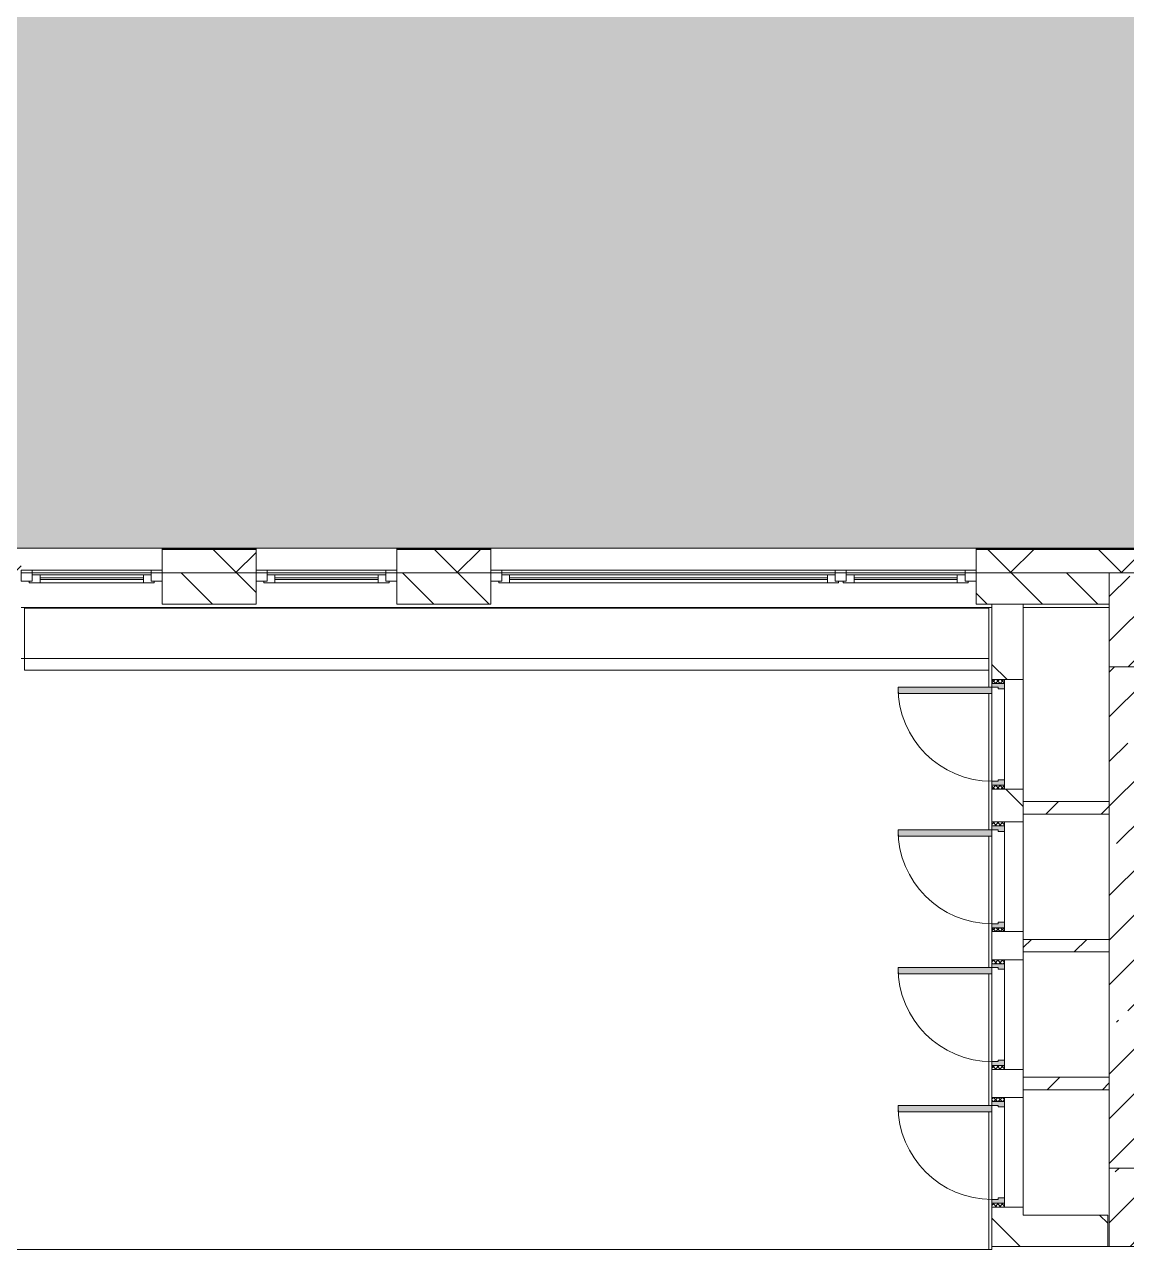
# Model space of a CAD drawing. Header units: millimetres. Extents: x 2623 to 216772, y -8553 to 29000.
# Drawn here: x 96543 to 103583, y 10880 to 18702 of the extents above; entities that cross this region are included whole.
import ezdxf

# ---------------------------------------------------------------- set-up
doc = ezdxf.new("R2010")
doc.units = ezdxf.units.MM
for name, color, linetype, lineweight in [('A-DETL-2', 7, 'Continuous', 5), ('A-GLAZ-1', 7, 'Continuous', 5), ('A-WALL', 7, 'Continuous', 9), ('A-WALL-3', 7, 'Continuous', 5), ('I-WALL-4', 7, 'Continuous', 5), ('S-COLS-1', 7, 'Continuous', 5)]:
    doc.layers.add(name, color=color, linetype=linetype, lineweight=lineweight)
doc.layers.add('A-DETL-GENF-6', color=7, linetype='Continuous', lineweight=9, true_color=0xc0c0c0, transparency=0.4)
for name, color, linetype, lineweight, true_color in [('A-DOOR-3', 7, 'Continuous', 5, 0xaaaaaa), ('A-DOOR-4', 7, 'Continuous', 5, 0xe2e2e2), ('A-DOOR-FRAM-3', 7, 'Continuous', 5, 0xe2e2e2), ('A-DOOR-FRAM-4', 7, 'Continuous', 5, 0xaaaaaa), ('A-FLOR-3', 7, 'Continuous', 5, 0xaaaaaa), ('A-WALL-4', 7, 'Continuous', 5, 0x737373)]:
    doc.layers.add(name, color=color, linetype=linetype, lineweight=lineweight, true_color=true_color)
pattern_1 = [(135, (89762.2, 0), (-353.553, -353.553), [])]
pattern_2 = [(45, (89762.2, 0), (-176.7767, 176.7767), [])]

# ---------------------------------------------------------------- blocks, each defined once
blk = doc.blocks.new('BSC_Колонна _Прямоугольная - 600х600-V92-3_1_2_птичка')
at = {"layer": 'S-COLS-1'}
h = blk.add_hatch(dxfattribs=at)
h.set_pattern_fill('FP_97', color=256, style=0, pattern_type=2)
h.set_pattern_definition([(45, (-14010, -14900), (-285.123, 285.123), []), (45, (-13724.88, -14900), (-285.123, 285.123), [504.031, -100.806, 16.764, -84.042])])
h.paths.add_polyline_path([(-22.5, -300), (300, -300), (300, 300), (-300, 300), (-300, -300)])
for p, q in [((300, 300), (-300, 300)), ((-300, 300), (-300, -300)), ((300, -300), (300, 300)), ((-300, -300), (300, -300))]:
    blk.add_line(p, q, dxfattribs=at)
blk = doc.blocks.new('120_Окно_СКБ_2Ст - 120_Окно_СКБ_2Ст 3100х2500 _мал_створка слева_ 2-V141-3_1_2_птичка')
at = {"layer": 'A-GLAZ-1'}
for p, q in [((-1550, -127), (-1550, -57)), ((-1550, -57), (-1480, -57)), ((1550, -57), (-1550, -57)), ((-1480, -57), (-1480, -127)), ((650, -127), (650, -57)), ((650, -57), (720, -57)), ((720, -57), (720, -127)), ((1480, -127), (1480, -57)), ((1480, -57), (1550, -57)), ((1550, -57), (1550, -127)), ((-1480, -127), (-1550, -127)), ((-1550, -127), (-1500, -127)), ((-1480, -127), (-1500, -127)), ((-1500, -127), (-1500, -137)), ((-1500, -137), (670, -137)), ((670, -137), (-1500, -137)), ((650, -87), (-1480, -87)), ((-1480, -87), (-1480, -127)), ((-1430, -137), (-1430, -87)), ((-1430, -107), (600, -107)), ((600, -117), (-1430, -117)), ((600, -137), (600, -87)), ((650, -127), (650, -87)), ((720, -127), (650, -127)), ((670, -127), (650, -127)), ((670, -127), (700, -127)), ((670, -137), (670, -127)), ((720, -127), (700, -127)), ((700, -127), (700, -137)), ((700, -137), (1500, -137)), ((1500, -137), (700, -137)), ((1480, -87), (720, -87)), ((720, -87), (720, -127)), ((770, -137), (770, -87)), ((770, -107), (1430, -107)), ((1430, -117), (770, -117)), ((1430, -137), (1430, -87)), ((1480, -127), (1480, -87)), ((1550, -127), (1480, -127)), ((1500, -127), (1480, -127)), ((1500, -127), (1550, -127)), ((1500, -137), (1500, -127))]:
    blk.add_line(p, q, dxfattribs=at)
blk = doc.blocks.new('BSC_Колонна _Прямоугольная - 500х500-V192-3_1_2_птичка')
at = {"layer": 'S-COLS-1'}
h = blk.add_hatch(dxfattribs=at)
h.set_pattern_fill('FP_157', color=256, style=0, pattern_type=2)
h.set_pattern_definition([(45, (-13960, -11150), (-285.123, 285.123), []), (45, (-13674.88, -11150), (-285.123, 285.123), [504.031, -100.806, 16.764, -84.042])])
h.paths.add_polyline_path([(-250, -250), (250, -250), (250, 250), (-250, 250), (-250, 71)])
for p, q in [((250, 250), (-250, 250)), ((-250, 250), (-250, -250)), ((250, -250), (250, 250)), ((-250, -250), (250, -250))]:
    blk.add_line(p, q, dxfattribs=at)
blk = doc.blocks.new('110_Дверь_СКБ_1Ст - д-18 700x2100h_Технический шкаф ЭОМ и СС-V199-3_1_2_птичка')
at = {"layer": 'A-DOOR-3'}
h = blk.add_hatch(dxfattribs=at)
h.set_pattern_fill('FP_48', color=256, style=0, pattern_type=2)
h.set_pattern_definition([(135, (1951.41, 164.685), (-14.14214, -14.14214), []), (225, (1951.41, 164.685), (14.14214, -14.14214), [])])
h.paths.add_polyline_path([(337.5, 20), (362.5, 20), (362.5, 100), (337.5, 100)])
at = {"layer": 'A-DOOR-4'}
h = blk.add_hatch(color=256, dxfattribs=at)
h.paths.add_polyline_path([(-312.5, 100), (-312.5, 20), (-277.5, 20), (-277.5, 60), (-287.5, 60), (-287.5, 100)])
h.paths.add_polyline_path([(302.5, 60), (302.5, 20), (337.5, 20), (337.5, 100), (312.5, 100), (312.5, 60)])
at = {"layer": 'A-DOOR-FRAM-3'}
blk.add_hatch(color=256, dxfattribs=at).paths.add_polyline_path([(272.5, 700), (272.5, 100), (312.5, 100), (312.5, 700)])
at = {"layer": 'A-DOOR-FRAM-4'}
h = blk.add_hatch(dxfattribs=at)
h.set_pattern_fill('FP_49', color=256, style=0, pattern_type=2)
h.set_pattern_definition([(45, (-171.384, 164.685), (-14.1421, 14.1421), []), (135, (-171.384, 164.685), (-14.1421, -14.1421), [])])
h.paths.add_polyline_path([(-337.5, 20), (-312.5, 20), (-312.5, 100), (-337.5, 100)])
at = {"layer": 'A-DOOR-3'}
for p, q in [((312.5, 700), (272.5, 700)), ((272.5, 700), (272.5, 100)), ((312.5, 100), (312.5, 700)), ((272.5, 100), (312.5, 100))]:
    blk.add_line(p, q, dxfattribs=at)
blk.add_arc((312.5, 100), 600, 90, 180, dxfattribs=at)
at = {"layer": 'A-DOOR-FRAM-4'}
for p, q in [((-312.5, 100), (-337.5, 100)), ((-337.5, 100), (-337.5, 20)), ((-287.5, 100), (-312.5, 100)), ((-312.5, 100), (-312.5, 20)), ((-312.5, 20), (-312.5, 100)), ((-287.5, 60), (-287.5, 100)), ((-287.5, 100), (272.5, 100)), ((312.5, 100), (312.5, 60)), ((337.5, 100), (312.5, 100)), ((337.5, 20), (337.5, 100)), ((362.5, 100), (337.5, 100)), ((337.5, 100), (337.5, 20)), ((362.5, 20), (362.5, 100)), ((-337.5, 20), (-312.5, 20)), ((-312.5, 20), (-277.5, 20)), ((-277.5, 60), (-287.5, 60)), ((-277.5, 20), (-277.5, 60)), ((302.5, 20), (-277.5, 20)), ((312.5, 60), (302.5, 60)), ((302.5, 60), (302.5, 20)), ((302.5, 20), (337.5, 20)), ((337.5, 20), (362.5, 20))]:
    blk.add_line(p, q, dxfattribs=at)
blk = doc.blocks.new('120_Окно_СКБ_1Ст - 120_Окно_СКБ_1Ст 900х2500_h_-20664874-3_1_2_птичка')
at = {"layer": 'A-GLAZ-1'}
for p, q in [((-450, -127), (-450, -57)), ((-450, -57), (-380, -57)), ((450, -57), (-450, -57)), ((-380, -57), (-380, -127)), ((380, -127), (380, -57)), ((380, -57), (450, -57)), ((450, -57), (450, -127)), ((-380, -127), (-450, -127)), ((-450, -127), (-400, -127)), ((-380, -127), (-400, -127)), ((-400, -127), (-400, -137)), ((-400, -137), (400, -137)), ((400, -137), (-400, -137)), ((380, -87), (-380, -87)), ((-380, -87), (-380, -127)), ((-330, -137), (-330, -87)), ((-330, -107), (330, -107)), ((330, -117), (-330, -117)), ((330, -137), (330, -87)), ((380, -127), (380, -87)), ((450, -127), (380, -127)), ((400, -127), (380, -127)), ((400, -127), (450, -127)), ((400, -137), (400, -127))]:
    blk.add_line(p, q, dxfattribs=at)
blk = doc.blocks.new('120_Окно_СКБ_1Ст - 120_Окно_СКБ_1Ст_900х2500_h_-20705657-3_1_2_птичка')
at = {"layer": 'A-GLAZ-1'}
for p, q in [((-450, -127), (-450, -57)), ((-450, -57), (-380, -57)), ((450, -57), (-450, -57)), ((-380, -57), (-380, -127)), ((380, -127), (380, -57)), ((380, -57), (450, -57)), ((450, -57), (450, -127)), ((-380, -127), (-450, -127)), ((-450, -127), (-400, -127)), ((-380, -127), (-400, -127)), ((-400, -127), (-400, -137)), ((-400, -137), (400, -137)), ((400, -137), (-400, -137)), ((380, -87), (-380, -87)), ((-380, -87), (-380, -127)), ((-330, -137), (-330, -87)), ((-330, -107), (330, -107)), ((330, -117), (-330, -117)), ((330, -137), (330, -87)), ((380, -127), (380, -87)), ((450, -127), (380, -127)), ((400, -127), (380, -127)), ((400, -127), (450, -127)), ((400, -137), (400, -127))]:
    blk.add_line(p, q, dxfattribs=at)
blk = doc.blocks.new('Зашивка приборов отопления34 - Зашивка приборов отопления-33324488-3_1_2_птичка')
at = {"layer": 'A-WALL-3'}
for p, q in [((34187.8, 26888.4), (34187.8, 26567.4)), ((40348, 26888.4), (34187.8, 26888.4)), ((40348, 26567.4), (40348, 26888.4)), ((34187.8, 26567.4), (40348, 26567.4)), ((40348, 26567.4), (34187.8, 26567.4)), ((34187.8, 26567.4), (34187.8, 26492.4)), ((40348, 26492.4), (40348, 26567.4)), ((34187.8, 26492.4), (40348, 26492.4))]:
    blk.add_line(p, q, dxfattribs=at)

msp = doc.modelspace()

# ---------------------------------------------------------------- hatches: boundary and pattern name
at = {"layer": 'A-DETL-GENF-6'}
msp.add_hatch(color=256, dxfattribs=at).paths.add_polyline_path([(88834.4, 14774.9), (89494.2, 14774.9), (89494.2, 15358), (128522.2, 15358), (128522.2, 23888.3), (123690.3, 23888.3), (123690.3, 27398.1), (87353.1, 27398.1), (87353.1, 14774.9), (88368.3, 14774.9)])
at = {"layer": 'A-WALL-3'}
h = msp.add_hatch(dxfattribs=at)
h.set_pattern_fill('FP_105', color=256, style=0, pattern_type=2)
h.set_pattern_definition([(45, (89762.2, 0), (-353.5534, 353.5534), []), (135, (89762.2, 0), (-353.5534, -353.5534), [])])
h.paths.add_polyline_path([(116800.6, 15200), (121872.2, 15200), (121872.2, 15350), (119779.2, 15349), (119779.2, 15288), (119772.2, 15285), (118999.2, 15288), (118999.2, 15350), (115372.4, 15349), (115372.4, 15288), (115365.4, 15285), (114192.4, 15288), (114192.4, 15350), (109552.2, 15349), (109552.2, 15288), (109545.2, 15285), (108772.2, 15288), (108772.2, 15350), (104545.2, 15349), (104545.2, 15288), (104538.2, 15285), (104365.2, 15288), (104365, 15350), (102622.2, 15350), (102622.2, 15200), (116172.2, 15200)])
h.paths.add_polyline_path([(128072.3, 15200), (128072.3, 15350), (127572.2, 15350), (127572.2, 15200), (127987, 15200)])
h.paths.add_polyline_path([(124422.2, 15200), (125172.2, 15200), (125172.2, 15350), (124422.2, 15350)])
h.paths.add_polyline_path([(123372.2, 15200), (123522.2, 15200), (123522.2, 15350), (123372.2, 15350), (123372.2, 15270.2)])
h.paths.add_polyline_path([(98922.2, 15200), (99522.2, 15200), (99522.2, 15350), (98922.2, 15350)])
h.paths.add_polyline_path([(96292.1, 15200), (96522.2, 15200), (96522.2, 15350), (89802.2, 15350), (89802.2, 15293), (89652.2, 15293), (89652.2, 15200), (95922.2, 15200)])
h.paths.add_polyline_path([(98022.2, 15200), (98022.2, 15350), (97422.2, 15350), (97422.2, 15200)])
h.paths.add_polyline_path([(122772.2, 15200), (123002.2, 15200), (122997.2, 15350), (122772.2, 15350), (122772.2, 15270.2)])
h = msp.add_hatch(dxfattribs=at)
h.set_pattern_fill('FP_103', color=256, style=0, pattern_type=2)
h.set_pattern_definition([(135, (89762.2, 0), (-176.7767, -176.7767), [])])
h.paths.add_polyline_path([(102817.5, 15000), (103472.2, 15000), (103472.2, 15200), (102622.2, 15200), (102622.2, 15000), (102723.4, 15000)])
h.paths.add_polyline_path([(94422.2, 15000), (95922.2, 15000), (95922.2, 15200), (94422.2, 15200)])
h.paths.add_polyline_path([(99088.7, 15000), (99522.2, 15000), (99522.2, 15200), (98922.2, 15200), (98922.2, 15000)])
h.paths.add_polyline_path([(98022.2, 15000), (98022.2, 15200), (97422.2, 15200), (97422.2, 15000)])
at = {"layer": 'I-WALL-4'}
h = msp.add_hatch(dxfattribs=at)
h.set_pattern_fill('FP_104', color=256, style=0, pattern_type=2)
h.set_pattern_definition(pattern_1)
h.paths.add_polyline_path([(102803.4, 11100), (102923.4, 11100), (102923.4, 11150), (102723.4, 11150), (102723.4, 11100)])
h.paths.add_polyline_path([(102723.4, 11850), (102923.4, 11850), (102923.4, 12030), (102723.4, 12030)])
h.paths.add_polyline_path([(102923.4, 12730), (102923.4, 12910), (102723.4, 12910), (102723.4, 12730), (102803.4, 12730)])
h.paths.add_polyline_path([(102803.4, 13610), (102923.4, 13610), (102923.4, 13819.9), (102723.4, 13819.9), (102723.4, 13610)])
h.paths.add_polyline_path([(102723.4, 14519.9), (102923.4, 14519.9), (102923.4, 15000), (102723.4, 15000), (102723.4, 14691.7)])
h = msp.add_hatch(dxfattribs=at)
h.set_pattern_fill('FP_101', color=256, style=0, pattern_type=2)
h.set_pattern_definition([(45, (89762.2, 0), (-285.123, 285.123), []), (45, (90047.3, 0), (-285.123, 285.123), [504.031, -100.806, 16.764, -84.042])])
h.paths.add_polyline_path([(103473.2, 11400), (103693.2, 11400), (103693.2, 14600), (103473.2, 14600), (103473.2, 11900)])
h = msp.add_hatch(dxfattribs=at)
h.set_pattern_fill('FP_106', color=256, style=0, pattern_type=2)
h.set_pattern_definition(pattern_2)
h.paths.add_polyline_path([(103473.2, 13660), (103473.2, 13740), (102923.4, 13740), (102923.4, 13660)])
h = msp.add_hatch(dxfattribs=at)
h.set_pattern_fill('FP_106', color=256, style=0, pattern_type=2)
h.set_pattern_definition(pattern_2)
h.paths.add_polyline_path([(103473.2, 12780), (103473.2, 12860), (102923.4, 12860), (102923.4, 12780)])
h = msp.add_hatch(dxfattribs=at)
h.set_pattern_fill('FP_106', color=256, style=0, pattern_type=2)
h.set_pattern_definition(pattern_2)
h.paths.add_polyline_path([(103473.2, 11900), (103473.2, 11980), (102923.4, 11980), (102923.4, 11900)])
h = msp.add_hatch(dxfattribs=at)
h.set_pattern_fill('FP_104', color=256, style=0, pattern_type=2)
h.set_pattern_definition(pattern_1)
h.paths.add_polyline_path([(103463.2, 10900), (103463.2, 11100), (102723.4, 11100), (102723.4, 10900)])

# ---------------------------------------------------------------- linework, layer by layer
at = {"layer": 'A-DETL-2'}
msp.add_line((89494.2, 15358), (128072.3, 15358), dxfattribs=at)
at = {"layer": 'A-FLOR-3'}
for p, q in [((102703.4, 14980), (96522.2, 14980)), ((102703.4, 14655), (102703.4, 14980)), ((96522.2, 14655), (102703.4, 14655)), ((102703.4, 14469.9), (102703.4, 14580)), ((102703.4, 13560), (102703.4, 14429.9)), ((102703.4, 12680), (102703.4, 13520)), ((102703.4, 11800), (102703.4, 12640)), ((102703.4, 10880), (102703.4, 11760)), ((102723.4, 10880), (90098.2, 10880)), ((102723.4, 10900), (102723.4, 10880)), ((103472.2, 10900), (103463.2, 10900))]:
    msp.add_line(p, q, dxfattribs=at)
at = {"layer": 'A-WALL'}
for p, q in [((98022.2, 15353), (97422.2, 15353)), ((98022.2, 15350), (97422.2, 15350)), ((99522.2, 15353), (98922.2, 15353)), ((99522.2, 15350), (98922.2, 15350)), ((104364.2, 15353), (102622.2, 15353)), ((104365.1, 15350), (102622.2, 15350)), ((98022.2, 15200), (97422.2, 15200)), ((97422.2, 15200), (98022.2, 15200)), ((99522.2, 15200), (98922.2, 15200)), ((98922.2, 15200), (99522.2, 15200)), ((103472.2, 15200), (102622.2, 15200)), ((102622.2, 15200), (103472.2, 15200)), ((102923.4, 15000), (102723.4, 15000)), ((102923.4, 13740), (102923.4, 13660)), ((103473.2, 13660), (103473.2, 13740)), ((102923.4, 12860), (102923.4, 12780)), ((103473.2, 12780), (103473.2, 12860)), ((102923.4, 11980), (102923.4, 11900)), ((103473.2, 11900), (103473.2, 11980))]:
    msp.add_line(p, q, dxfattribs=at)
at = {"layer": 'A-WALL-3'}
for p, q in [((97422.2, 15358), (97422.2, 15000)), ((98022.2, 15000), (98022.2, 15358)), ((98922.2, 15358), (98922.2, 15000)), ((99522.2, 15000), (99522.2, 15358)), ((102622.2, 15358), (102622.2, 15000)), ((98922.2, 15200), (98022.2, 15200)), ((102622.2, 15200), (99522.2, 15200)), ((97422.2, 15000), (98022.2, 15000)), ((98922.2, 15000), (99522.2, 15000)), ((102622.2, 15000), (102723.4, 15000)), ((102923.4, 15000), (103472.2, 15000))]:
    msp.add_line(p, q, dxfattribs=at)
at = {"layer": 'A-WALL-4'}
msp.add_line((104295.2, 15358), (89802.2, 15358), dxfattribs=at)
at = {"layer": 'I-WALL-4'}
for p, q in [((96522.2, 15200), (97422.2, 15200)), ((102723.4, 14980), (102703.4, 14980)), ((102723.4, 15000), (102723.4, 14519.9)), ((102923.4, 15000), (102923.4, 13740)), ((103472.2, 14980), (102923.4, 14980)), ((103473.2, 14600), (103473.2, 13740)), ((102803.4, 14519.9), (102923.4, 14519.9)), ((102723.4, 13819.9), (102723.4, 13610)), ((102923.4, 13819.9), (102803.4, 13819.9)), ((103473.2, 13740), (102923.4, 13740)), ((102923.4, 13660), (102923.4, 12860)), ((102923.4, 13660), (103473.2, 13660)), ((103473.2, 13660), (103473.2, 12860)), ((102803.4, 13610), (102923.4, 13610)), ((102723.4, 12910), (102723.4, 12730)), ((102923.4, 12910), (102803.4, 12910)), ((103473.2, 12860), (102923.4, 12860)), ((102923.4, 12780), (102923.4, 11980)), ((102923.4, 12780), (103473.2, 12780)), ((103473.2, 12780), (103473.2, 11980)), ((102803.4, 12730), (102923.4, 12730)), ((102723.4, 12030), (102723.4, 11850)), ((102923.4, 12030), (102803.4, 12030)), ((103473.2, 11980), (102923.4, 11980)), ((102923.4, 11900), (102923.4, 11100)), ((102923.4, 11900), (103473.2, 11900)), ((103473.2, 11900), (103473.2, 11400)), ((102803.4, 11850), (102923.4, 11850)), ((102723.4, 11150), (102723.4, 10900)), ((102923.4, 11150), (102803.4, 11150)), ((103463.2, 11100), (102923.4, 11100)), ((103463.2, 10900), (103463.2, 11100)), ((102723.4, 10900), (103463.2, 10900))]:
    msp.add_line(p, q, dxfattribs=at)

# ---------------------------------------------------------------- block references
at = {"layer": 'A-DOOR-3', "rotation": 89.99999999999991}
for p in [(102823.4, 14157.4), (102823.4, 13247.5), (102823.4, 12367.5), (102823.4, 11487.5)]:
    msp.add_blockref('110_Дверь_СКБ_1Ст - д-18 700x2100h_Технический шкаф ЭОМ и СС-V199-3_1_2_птичка', p, dxfattribs=at)
at = {"layer": 'A-GLAZ-1'}
for name, p in [('120_Окно_СКБ_1Ст - 120_Окно_СКБ_1Ст_900х2500_h_-20705657-3_1_2_птичка', (96972.2, 15275)), ('120_Окно_СКБ_1Ст - 120_Окно_СКБ_1Ст 900х2500_h_-20664874-3_1_2_птичка', (98472.2, 15275)), ('120_Окно_СКБ_2Ст - 120_Окно_СКБ_2Ст 3100х2500 _мал_створка слева_ 2-V141-3_1_2_птичка', (101072.2, 15275))]:
    msp.add_blockref(name, p, dxfattribs=at)
at = {"layer": 'A-WALL-3'}
msp.add_blockref('Зашивка приборов отопления34 - Зашивка приборов отопления-33324488-3_1_2_птичка', (62355.4, -11912.4), dxfattribs=at)
at = {"layer": 'S-COLS-1'}
for name, p in [('BSC_Колонна _Прямоугольная - 600х600-V92-3_1_2_птичка', (103772.2, 14900)), ('BSC_Колонна _Прямоугольная - 500х500-V192-3_1_2_птичка', (103722.2, 11150))]:
    msp.add_blockref(name, p, dxfattribs=at)

doc.saveas('drawing.dxf')
